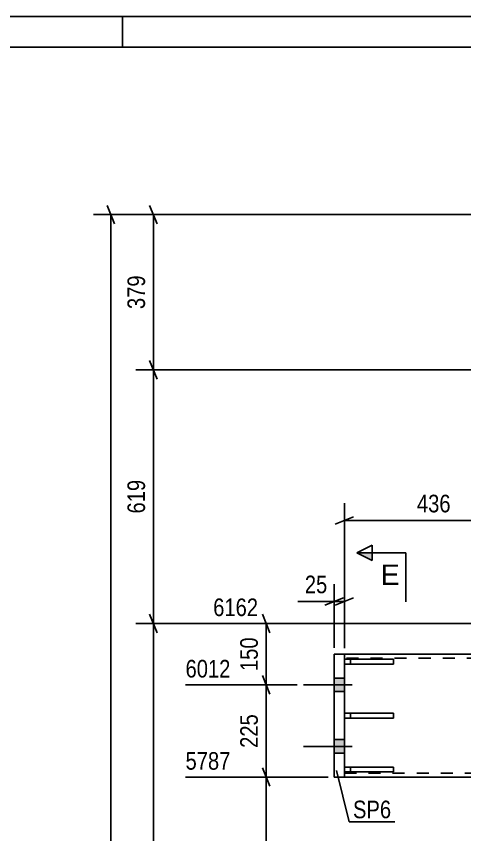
# Model space of a CAD drawing. Header units: millimetres. Extents: x 0 to 1189, y 0 to 841.
# Drawn here: x 331.7 to 404.7, y 707.9 to 841 of the extents above; entities that cross this region are included whole.
import ezdxf

# ---------------------------------------------------------------- set-up
doc = ezdxf.new("R2010")
doc.units = ezdxf.units.MM
doc.linetypes.add('DXK_LINE_DOT2', pattern=[3.9198, 1.9599, -1.9599])
doc.styles.add('Arial', font='ARIAL.TTF', dxfattribs={"height": 0.2})
doc.styles.add('Arial Narrow', font='ARIALN.TTF', dxfattribs={"height": 0.2})

# ---------------------------------------------------------------- blocks, each defined once
blk = doc.blocks.new('Unknown-285407614-1132')
at = {"color": 5, "linetype": 'Continuous'}
for p, q in [((1189, 841), (0, 841)), ((349, 836), (349, 841)), ((1184, 836), (5, 836))]:
    blk.add_line(p, q, dxfattribs=at)
blk = doc.blocks.new('Part-285407614-5456 - 5341')
at = {"color": 7, "linetype": 'DXK_LINE_DOT2'}
for p, q in [((393.12, 718.87), (385.12, 718.87)), ((385.12, 718.87), (385.12, 718.07)), ((385.12, 718.07), (393.12, 718.07)), ((386.12, 718.87), (386.12, 718.07)), ((393.12, 718.07), (393.12, 718.87))]:
    blk.add_line(p, q, dxfattribs=at)
blk = doc.blocks.new('Part-285407614-5451 - 5341')
at = {"color": 2, "linetype": 'Continuous'}
for p, q in [((385.12, 727.64), (393.12, 727.64)), ((385.12, 727.64), (385.12, 726.84)), ((393.12, 727.64), (393.12, 726.84)), ((385.12, 726.84), (393.12, 726.84))]:
    blk.add_line(p, q, dxfattribs=at)
at = {"color": 7, "linetype": 'DXK_LINE_DOT2'}
blk.add_line((386.12, 726.84), (386.12, 727.64), dxfattribs=at)
blk = doc.blocks.new('Part-285407614-5452 - 5341')
at = {"color": 2, "linetype": 'Continuous'}
for p, q in [((385.12, 736.4), (393.12, 736.4)), ((385.12, 736.4), (385.12, 735.6)), ((393.12, 736.4), (393.12, 735.6)), ((385.12, 735.6), (393.12, 735.6))]:
    blk.add_line(p, q, dxfattribs=at)
at = {"color": 7, "linetype": 'DXK_LINE_DOT2'}
blk.add_line((386.12, 735.6), (386.12, 736.4), dxfattribs=at)
blk = doc.blocks.new('Part-285407614-5453 - 5341')
at = {"color": 2, "linetype": 'Continuous'}
for p, q in [((385.12, 718.87), (393.12, 718.87)), ((385.12, 718.87), (385.12, 718.07)), ((385.12, 718.07), (393.12, 718.07)), ((393.12, 718.87), (393.12, 718.07))]:
    blk.add_line(p, q, dxfattribs=at)
at = {"color": 7, "linetype": 'DXK_LINE_DOT2'}
blk.add_line((386.12, 718.07), (386.12, 718.87), dxfattribs=at)
blk = doc.blocks.new('Part-285407614-5454 - 5341')
at = {"color": 7, "linetype": 'DXK_LINE_DOT2'}
for p, q in [((393.12, 727.64), (385.12, 727.64)), ((385.12, 727.64), (385.12, 726.84)), ((386.12, 726.84), (386.12, 727.64)), ((393.12, 726.84), (393.12, 727.64)), ((385.12, 726.84), (393.12, 726.84))]:
    blk.add_line(p, q, dxfattribs=at)
blk = doc.blocks.new('Part-285407614-5455 - 5341')
at = {"color": 7, "linetype": 'DXK_LINE_DOT2'}
for p, q in [((393.12, 736.4), (385.12, 736.4)), ((385.12, 736.4), (385.12, 735.6)), ((386.12, 736.4), (386.12, 735.6)), ((393.12, 735.6), (393.12, 736.4)), ((385.12, 735.6), (393.12, 735.6))]:
    blk.add_line(p, q, dxfattribs=at)
blk = doc.blocks.new('Part-285407614-5425 - 5341')
at = {"color": 2, "linetype": 'Continuous'}
for p, q in [((450.12, 737.24), (385.12, 737.24)), ((385.12, 717.24), (450.12, 717.24))]:
    blk.add_line(p, q, dxfattribs=at)
at = {"color": 7, "linetype": 'DXK_LINE_DOT2'}
for p, q in [((385.12, 737.24), (385.12, 717.24)), ((450.12, 736.57), (385.12, 736.57)), ((450.12, 717.24), (450.12, 737.24)), ((385.12, 717.9), (450.12, 717.9))]:
    blk.add_line(p, q, dxfattribs=at)
blk = doc.blocks.new('Part-285407614-5445 - 5341')
at = {"color": 2, "linetype": 'Continuous'}
for p, q in [((385.12, 737.24), (383.46, 737.24)), ((383.46, 737.24), (383.46, 717.24)), ((385.12, 717.24), (385.12, 737.24)), ((383.46, 717.24), (385.12, 717.24))]:
    blk.add_line(p, q, dxfattribs=at)
blk = doc.blocks.new('Bolt-285407614-5521 - 5341')
at = {"linetype": 'Continuous'}
for points in [[(383.46, 733.34), (383.46, 731.14), (385.12, 731.14), (385.12, 733.34)], [(383.46, 733.34), (383.46, 731.14), (385.12, 731.14), (385.12, 733.34)], [(383.46, 723.34), (383.46, 721.14), (385.12, 721.14), (385.12, 723.34)], [(383.46, 723.34), (383.46, 721.14), (385.12, 721.14), (385.12, 723.34)]]:
    blk.add_hatch(color=1, dxfattribs=at).paths.add_polyline_path(points)
at = {"color": 1, "linetype": 'Continuous'}
for p, q in [((386.39, 732.24), (378.46, 732.24)), ((386.39, 732.24), (378.46, 732.24)), ((385.12, 733.34), (383.46, 733.34)), ((385.12, 733.34), (383.46, 733.34)), ((385.12, 731.14), (383.46, 731.14)), ((385.12, 731.14), (383.46, 731.14)), ((385.12, 723.34), (383.46, 723.34)), ((385.12, 723.34), (383.46, 723.34)), ((386.39, 722.24), (378.46, 722.24)), ((386.39, 722.24), (378.46, 722.24)), ((385.12, 721.14), (383.46, 721.14)), ((385.12, 721.14), (383.46, 721.14))]:
    blk.add_line(p, q, dxfattribs=at)
blk = doc.blocks.new('StraightDimension-285407614-5570 - 5341')
at = {"color": 7, "linetype": 'Continuous'}
for p, q in [((383.46, 738.24), (383.46, 748.65)), ((385.12, 738.24), (385.12, 748.65)), ((383.46, 745.8), (377.55, 745.8)), ((383.46, 745.8), (377.55, 745.8)), ((381.96, 745.2), (384.96, 746.4)), ((383.46, 745.8), (385.12, 745.8)), ((386.62, 746.4), (383.62, 745.2))]:
    blk.add_line(p, q, dxfattribs=at)
at = {"color": 0}
blk.add_wipeout([(382.93, 746.55), (382.93, 750.75), (378.08, 750.75), (378.08, 746.55)], dxfattribs=at)
at = {"color": 3, "style": 'Arial Narrow'}
blk.add_text('25', height=2.863, dxfattribs=at).set_placement((378.68, 747.15))
blk = doc.blocks.new('StraightDimension-285407614-5594 - 5341')
at = {"color": 7, "linetype": 'Continuous'}
for p, q in [((385.12, 738.23), (385.12, 761.81)), ((414.2, 738.35), (414.2, 761.81)), ((386.62, 759.56), (383.62, 758.36)), ((385.12, 758.96), (414.2, 758.96)), ((412.7, 758.36), (415.7, 759.56))]:
    blk.add_line(p, q, dxfattribs=at)
at = {"color": 0}
blk.add_wipeout([(403.01, 759.71), (403.01, 763.91), (396.32, 763.91), (396.32, 759.71)], dxfattribs=at)
at = {"color": 3, "style": 'Arial Narrow'}
blk.add_text('436', height=2.863, dxfattribs=at).set_placement((396.92, 760.31))
blk = doc.blocks.new('StraightDimension-285407614-5627 - 5341')
at = {"color": 7, "linetype": 'Continuous'}
for p, q in [((372.98, 730.74), (371.78, 733.74)), ((377.46, 732.24), (359.27, 732.24)), ((372.38, 717.24), (372.38, 732.24)), ((371.78, 718.74), (372.98, 715.74)), ((382.46, 717.24), (359.27, 717.24))]:
    blk.add_line(p, q, dxfattribs=at)
at = {"color": 0}
blk.add_wipeout([(371.63, 728.08), (367.43, 728.08), (367.43, 721.39), (371.63, 721.39)], dxfattribs=at)
at = {"color": 3, "style": 'Arial Narrow'}
blk.add_text('225', height=2.863, rotation=90.0002, dxfattribs=at).set_placement((371.03, 721.99))
at = {"color": 0, "linetype": 'Continuous'}
blk.add_wipeout([(367.18, 732.84), (367.18, 737.04), (358.67, 737.04), (358.67, 732.84)], dxfattribs=at)
at = {"color": 3, "linetype": 'Continuous', "style": 'Arial Narrow'}
blk.add_text('6012', height=2.863, dxfattribs=at).set_placement((359.27, 733.44))
blk = doc.blocks.new('StraightDimension-285407614-5638 - 5341')
at = {"color": 7, "linetype": 'Continuous'}
for p, q in [((371.78, 743.73), (372.98, 740.73)), ((449.12, 742.23), (363.77, 742.23)), ((372.38, 732.24), (372.38, 742.23)), ((372.98, 730.74), (371.78, 733.74)), ((377.46, 732.24), (359.27, 732.24))]:
    blk.add_line(p, q, dxfattribs=at)
at = {"color": 0, "linetype": 'Continuous'}
blk.add_wipeout([(371.68, 742.83), (371.68, 747.03), (363.17, 747.03), (363.17, 742.83)], dxfattribs=at)
at = {"color": 0}
blk.add_wipeout([(371.63, 740.58), (367.43, 740.58), (367.43, 733.89), (371.63, 733.89)], dxfattribs=at)
at = {"color": 3, "linetype": 'Continuous', "style": 'Arial Narrow'}
blk.add_text('6162', height=2.863, dxfattribs=at).set_placement((363.77, 743.43))
at = {"color": 3, "style": 'Arial Narrow'}
blk.add_text('150', height=2.863, rotation=90.0002, dxfattribs=at).set_placement((371.03, 734.49))
blk = doc.blocks.new('StraightDimension-285407614-5645 - 5341')
at = {"color": 7, "linetype": 'Continuous'}
for p, q in [((372.98, 715.74), (371.78, 718.74)), ((382.46, 717.24), (359.27, 717.24)), ((372.38, 527.9), (372.38, 717.24))]:
    blk.add_line(p, q, dxfattribs=at)
at = {"color": 0, "linetype": 'Continuous'}
blk.add_wipeout([(367.18, 717.84), (367.18, 722.04), (358.67, 722.04), (358.67, 717.84)], dxfattribs=at)
at = {"color": 3, "linetype": 'Continuous', "style": 'Arial Narrow'}
blk.add_text('5787', height=2.863, dxfattribs=at).set_placement((359.27, 718.44))
blk = doc.blocks.new('StraightDimension-285407614-5807 - 5341')
at = {"color": 7, "linetype": 'Continuous'}
for p, q in [((354.63, 740.73), (353.43, 743.73)), ((449.12, 742.23), (351.18, 742.23)), ((354.03, 459.76), (354.03, 742.23))]:
    blk.add_line(p, q, dxfattribs=at)
blk = doc.blocks.new('StraightDimension-285407614-5813 - 5341')
at = {"color": 7, "linetype": 'Continuous'}
for p, q in [((354.63, 782), (353.43, 785)), ((460.03, 783.5), (351.18, 783.5)), ((354.03, 742.23), (354.03, 783.5)), ((353.43, 743.73), (354.63, 740.73)), ((449.12, 742.23), (351.18, 742.23))]:
    blk.add_line(p, q, dxfattribs=at)
at = {"color": 0}
blk.add_wipeout([(353.28, 766.2), (349.08, 766.2), (349.08, 759.52), (353.28, 759.52)], dxfattribs=at)
at = {"color": 3, "style": 'Arial Narrow'}
blk.add_text('619', height=2.863, rotation=90.0002, dxfattribs=at).set_placement((352.68, 760.12))
blk = doc.blocks.new('StraightDimension-285407614-5818 - 5341')
at = {"color": 7, "linetype": 'Continuous'}
for p, q in [((354.63, 807.25), (353.43, 810.25)), ((455.7, 808.75), (351.18, 808.75)), ((354.03, 783.5), (354.03, 808.75)), ((353.43, 785), (354.63, 782)), ((460.03, 783.5), (351.18, 783.5))]:
    blk.add_line(p, q, dxfattribs=at)
at = {"color": 0}
blk.add_wipeout([(353.28, 799.46), (349.08, 799.46), (349.08, 792.78), (353.28, 792.78)], dxfattribs=at)
at = {"color": 3, "style": 'Arial Narrow'}
blk.add_text('379', height=2.863, rotation=90.0002, dxfattribs=at).set_placement((352.68, 793.38))
blk = doc.blocks.new('StraightDimension-285407614-38659 - 5341')
at = {"color": 7, "linetype": 'Continuous'}
for p, q in [((347.72, 807.25), (346.52, 810.25)), ((455.7, 808.75), (344.27, 808.75)), ((347.12, 456.42), (347.12, 808.75))]:
    blk.add_line(p, q, dxfattribs=at)
blk = doc.blocks.new('Mark-285407614-5441 - 5341')
at = {"color": 0}
blk.add_wipeout([(392.73, 710.54), (392.73, 713.54), (386.52, 713.54), (386.52, 710.54)], dxfattribs=at)
blk.add_wipeout([(392.73, 710.54), (392.73, 713.54), (386.52, 713.54), (386.52, 710.54)], dxfattribs=at)
at = {"color": 30, "linetype": 'Continuous'}
for p, q in [((383.81, 718.31), (385.92, 709.94)), ((385.92, 709.94), (393.33, 709.94))]:
    blk.add_line(p, q, dxfattribs=at)
at = {"color": 3, "style": 'Arial Narrow'}
blk.add_text('SP6', height=2.863, dxfattribs=at).set_placement((386.52, 710.54))
blk = doc.blocks.new('SectionMark-285407614-6049 - 5341')
at = {"linetype": 'Continuous'}
for points in [[(389.62, 753.73), (389.62, 752.48), (387.12, 753.73)], [(389.62, 697.71), (389.62, 696.46), (387.12, 696.46)]]:
    blk.add_hatch(color=6, dxfattribs=at).paths.add_polyline_path(points)
at = {"color": 6, "linetype": 'Continuous'}
for p, q in [((387.12, 753.73), (389.62, 754.98)), ((389.62, 752.48), (389.62, 754.98)), ((395.12, 753.73), (387.12, 753.73)), ((387.12, 753.73), (389.62, 752.48)), ((395.12, 753.73), (395.12, 745.73)), ((395.12, 696.46), (395.12, 704.46)), ((387.12, 696.46), (389.62, 697.71)), ((389.62, 697.71), (389.62, 695.21)), ((395.12, 696.46), (387.12, 696.46)), ((389.62, 695.21), (387.12, 696.46))]:
    blk.add_line(p, q, dxfattribs=at)
at = {"color": 0, "linetype": 'Continuous'}
for points in [[(394.12, 748.48), (394.12, 751.98), (391.01, 751.98), (391.01, 748.48)], [(394.12, 698.21), (394.12, 701.71), (391.01, 701.71), (391.01, 698.21)]]:
    blk.add_wipeout(points, dxfattribs=at)
at = {"color": 3, "linetype": 'Continuous', "style": 'Arial'}
for p in [(391.01, 748.48), (391.01, 698.21)]:
    blk.add_text('E', height=3.34, dxfattribs=at).set_placement(p)

msp = doc.modelspace()

# ---------------------------------------------------------------- block references
for name in ['Unknown-285407614-1132', 'Part-285407614-5445 - 5341', 'Part-285407614-5425 - 5341', 'Part-285407614-5452 - 5341', 'Part-285407614-5455 - 5341', 'Bolt-285407614-5521 - 5341', 'Part-285407614-5451 - 5341', 'Part-285407614-5454 - 5341', 'Part-285407614-5456 - 5341', 'Part-285407614-5453 - 5341']:
    msp.add_blockref(name, (0, 0))

# ---------------------------------------------------------------- next in the draw order: block references
for name in ['StraightDimension-285407614-5570 - 5341', 'StraightDimension-285407614-5627 - 5341']:
    msp.add_blockref(name, (0, 0))

# ---------------------------------------------------------------- next in the draw order: block references
for name in ['StraightDimension-285407614-5594 - 5341', 'StraightDimension-285407614-5645 - 5341']:
    msp.add_blockref(name, (0, 0))

# ---------------------------------------------------------------- next in the draw order: block references
msp.add_blockref('StraightDimension-285407614-5638 - 5341', (0, 0))

# ---------------------------------------------------------------- next in the draw order: block references
msp.add_blockref('StraightDimension-285407614-5807 - 5341', (0, 0))

# ---------------------------------------------------------------- next in the draw order: block references
msp.add_blockref('StraightDimension-285407614-5813 - 5341', (0, 0))

# ---------------------------------------------------------------- next in the draw order: block references
msp.add_blockref('StraightDimension-285407614-5818 - 5341', (0, 0))

# ---------------------------------------------------------------- next in the draw order: block references
msp.add_blockref('StraightDimension-285407614-38659 - 5341', (0, 0))

# ---------------------------------------------------------------- next in the draw order: block references
msp.add_blockref('Mark-285407614-5441 - 5341', (0, 0))

# ---------------------------------------------------------------- next in the draw order: block references
msp.add_blockref('SectionMark-285407614-6049 - 5341', (0, 0))

doc.saveas('drawing.dxf')
